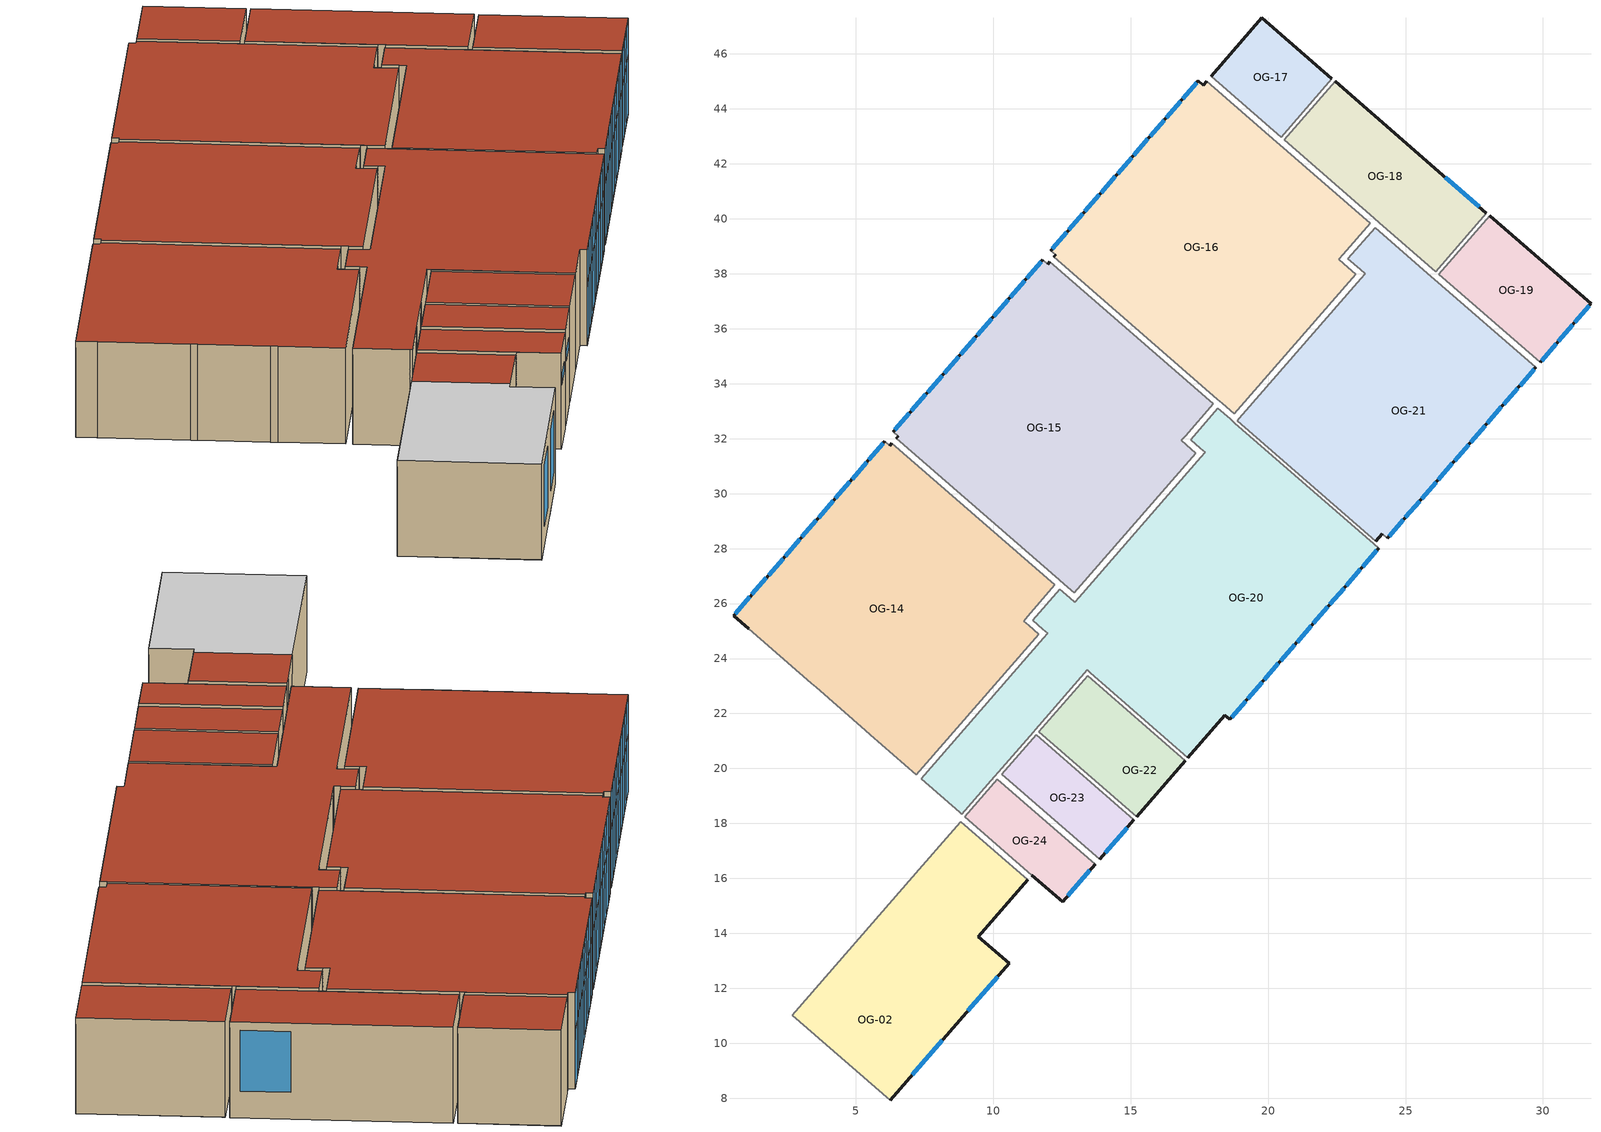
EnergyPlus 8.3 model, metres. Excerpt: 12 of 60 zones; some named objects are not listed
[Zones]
OG-17
 floor adiabatic (Wermsdorf_Innendecke_39cm_U_2_24_REV_): 20.44,43 22.29,45.13 22.32,45.1 20.47,42.97 z3.81
 floor to EG-21 (Wermsdorf_Innendecke_39cm_U_2_24_REV_): 20.44,43 17.92,45.19 19.77,47.31 22.29,45.13 z3.81
 wall outside (Wermsdorf_Aussenwand_U_0_158): 22.32,45.1 19.77,47.31 17.92,45.19 z3.81:7.19
 wall to OG-18 (Wermsdorf_Innenwand_15cm_U_1_94): 20.47,42.97 22.32,45.1 z3.81:7.19
 wall to OG-16 (Wermsdorf_Innenwand_24cm_U_1_56): 17.92,45.19 20.47,42.97 z3.81:7.19
 roof outside (Wermsdorf_Flachdach_U_0_134): 22.32,45.1 19.77,47.31 17.92,45.19 20.47,42.97 z7.19
OG-24
 floor adiabatic (Wermsdorf_Innendecke_39cm_U_2_24_REV_): 10.15,19.6 13.7,16.51 13.68,16.48 10.12,19.57 z3.81
 floor to EG-30 (Wermsdorf_Innendecke_39cm_U_2_24_REV_): 13.68,16.48 12.52,15.15 8.97,18.24 10.12,19.57 z3.81
 wall outside (Wermsdorf_Aussenwand_U_0_158): 11.4,16.12 12.52,15.15 13.7,16.51 z3.81:7.19
 wall to OG-02 (Wermsdorf_Innenwand_24cm_U_1_56): 8.97,18.24 11.4,16.12 z3.81:7.19
 wall to OG-20 (Wermsdorf_Innenwand_15cm_U_1_94): 10.15,19.6 8.97,18.24 z3.81:7.19
 wall to OG-23 (Wermsdorf_Innenwand_24cm_U_1_56): 13.7,16.51 10.15,19.6 z3.81:7.19
 window (Wermsdorf_Fenster_U_1_0): 12.71,15.37 13.51,16.29 z5.97:6.29
 roof outside (Wermsdorf_Flachdach_U_0_134): 12.52,15.15 13.7,16.51 10.15,19.6 8.97,18.24 z7.19
OG-23
 floor to EG-29 (Wermsdorf_Innendecke_39cm_U_2_24_REV_): 10.31,19.79 11.51,21.16 15.06,18.07 13.87,16.7 z3.81
 floor adiabatic (Wermsdorf_Innendecke_39cm_U_2_24_REV_): 11.56,21.22 15.11,18.13 15.06,18.07 11.51,21.16 z3.81
 wall outside (Wermsdorf_Aussenwand_U_0_158): 13.87,16.7 15.11,18.13 z3.81:7.19
 wall to OG-20 (Wermsdorf_Innenwand_15cm_U_1_94): 11.56,21.22 10.31,19.79 z3.81:7.19
 wall to OG-22 (Wermsdorf_Innenwand_15cm_U_1_94): 15.11,18.13 11.56,21.22 z3.81:7.19
 window (Wermsdorf_Fenster_U_1_0): 14.07,16.93 14.86,17.85 z5.97:6.29
 roof outside (Wermsdorf_Flachdach_U_0_134): 15.11,18.13 11.56,21.22 10.31,19.79 13.87,16.7 z7.19
OG-02
 floor adiabatic (Wermsdorf_Innendecke_39cm_U_2_24_REV_): 7.17,16.18 9.61,14.06 9.46,13.88 7.06,15.96 5.26,13.89 8.77,10.83 8.67,10.72 5.16,13.78 2.73,10.98 2.69,11.02 z3.81
 floor to EG-31 (Wermsdorf_Innendecke_39cm_U_2_24): 9.61,14.06 7.17,16.18 8.81,18.06 11.25,15.94 z3.81
 floor to EG-05 (Wermsdorf_Innendecke_39cm_U_2_24): 5.16,13.78 8.67,10.72 6.24,7.93 2.73,10.98 z3.81
 floor to EG-06 (Wermsdorf_Innendecke_39cm_U_2_24_REV_): 8.77,10.83 5.26,13.89 7.06,15.96 10.57,12.91 z3.81
 wall outside (Wermsdorf_Aussenwand_U_0_158): 6.24,7.93 10.57,12.91 9.46,13.88 11.25,15.94 z3.81:7.19
 wall to OG-03 (Wermsdorf_Innenwand_24cm_U_1_56): 2.69,11.02 6.24,7.93 z3.81:7.19
 wall to OG-01 (Wermsdorf_Innenwand_24cm_U_1_56): 8.81,18.06 8.55,17.76 7.17,16.18 2.69,11.02 z3.81:7.19
 window (Wermsdorf_Fenster_U_1_0): 7.05,8.86 8.13,10.1 / 9.07,11.18 10.15,12.43 z4.5:6.64
 ceiling to DG-04 (Wermsdorf_Innendecke_39cm_U_2_24): 2.69,11.02 6.24,7.93 10.57,12.91 9.46,13.88 9.61,14.06 7.17,16.18 z7.19
 roof outside (Wermsdorf_Flachdach_U_0_134): 9.61,14.06 11.25,15.94 8.81,18.06 7.17,16.18 z7.19
OG-20
 floor adiabatic (Wermsdorf_Innendecke_39cm_U_2_24_REV_): 7.47,19.54 7.38,19.62 11.91,24.83 12,24.75 z3.81; 8.75,18.43 14,24.47 14.16,24.33 20.23,31.32 20.32,31.24 14.24,24.26 17.77,21.19 17.67,21.08 16.13,22.41 15.54,21.73 15.43,21.83 16.02,22.51 14.02,24.25 13.42,23.57 13.41,23.58 8.85,18.34 z3.81; 24.01,28 23.82,28.16 23.84,28.18 24.03,28.02 z3.81; 18.43,21.97 18.62,21.8 18.61,21.79 18.43,21.94 18.11,21.58 18.1,21.59 z3.81; 17.75,31.37 13,25.91 12.53,26.31 11.6,25.24 11.44,25.39 12.42,26.52 12.97,26.05 17.66,31.45 z3.81; 17.18,31.96 18.17,33.11 18.79,32.57 18.71,32.47 18.24,32.88 17.33,31.83 z3.81
 floor to EG-27 (Wermsdorf_Innendecke_39cm_U_2_24_REV_): 15.43,21.83 13.42,23.57 14.02,24.25 16.02,22.51 z3.81
 floor to EG-25 (Wermsdorf_Innendecke_39cm_U_2_24_REV_): 14.24,24.26 20.32,31.24 23.84,28.18 23.82,28.16 24.01,28 18.62,21.8 18.43,21.97 18.1,21.59 18.11,21.58 17.77,21.19 z3.81
 floor to EG-26 (Wermsdorf_Innendecke_39cm_U_2_24_REV_): 17.67,21.08 17.08,20.4 15.54,21.73 16.13,22.41 z3.81
 floor to EG-23 (Wermsdorf_Innendecke_39cm_U_2_24_REV_): 20.23,31.32 14.16,24.33 14,24.47 8.75,18.43 7.47,19.54 12,24.75 11.91,24.83 11.98,24.92 11.6,25.24 12.53,26.31 13,25.91 17.75,31.37 17.66,31.45 17.71,31.5 17.33,31.83 18.24,32.88 18.71,32.47 18.79,32.57 z3.81
 wall outside (Wermsdorf_Aussenwand_U_0_158): 17.08,20.4 18.43,21.94 18.61,21.79 24.03,28.02 z3.81:7.19
 wall adiabatic (Wermsdorf_Innenwand_15cm_U_1_94): 10.03,19.7 10.2,19.89 / 11.44,21.32 11.54,21.43 / 13.31,23.47 13.41,23.58 13.53,23.49 z3.81:7.19
 wall adiabatic (Wermsdorf_Innenwand_24cm_U_1_56): 13.12,26.23 12.97,26.05 12.79,26.2 / 18.79,32.57 18.61,32.73 / 8.78,18.4 8.85,18.34 / 11.8,25.07 11.98,24.92 11.82,24.73 / 17.52,31.66 17.71,31.5 17.55,31.32 / 24.03,28.02 23.84,28.18 z3.81:7.19
 wall to OG-01 (Wermsdorf_Innenwand_24cm_U_1_56): 7.38,19.62 8.78,18.4 z3.81:7.19
 wall to OG-22 (Wermsdorf_Innenwand_15cm_U_1_94): 11.54,21.43 13.31,23.47 / 13.53,23.49 17.08,20.4 z3.81:7.19
 wall to OG-14 (Wermsdorf_Innenwand_24cm_U_1_56): 11.82,24.73 7.38,19.62 / 12.42,26.52 11.44,25.39 11.8,25.07 z3.81:7.19
 wall to OG-15 (Wermsdorf_Innenwand_24cm_U_1_56): 12.79,26.2 12.42,26.52 / 17.55,31.32 13.12,26.23 / 18.17,33.11 17.18,31.96 17.52,31.66 z3.81:7.19
 wall to OG-21 (Wermsdorf_Innenwand_24cm_U_1_56): 23.84,28.18 18.79,32.57 z3.81:7.19
 wall to OG-16 (Wermsdorf_Innenwand_24cm_U_1_56): 18.61,32.73 18.17,33.11 z3.81:7.19
 window (Wermsdorf_Fenster_U_1_0): 18.67,21.85 19.18,22.45 / 19.26,22.54 19.78,23.14 / 19.86,23.23 20.38,23.82 / 20.46,23.91 20.97,24.51 / 21.05,24.6 21.57,25.19 / 21.65,25.28 22.17,25.88 / 22.24,25.97 22.76,26.57 / 22.84,26.66 23.36,27.25 / 23.44,27.34 23.95,27.94 z3.9:5.88; 18.67,21.85 19.18,22.45 / 19.26,22.54 19.78,23.14 / 19.86,23.23 20.38,23.82 / 20.46,23.91 20.97,24.51 / 21.05,24.6 21.57,25.19 / 21.65,25.28 22.17,25.88 / 22.24,25.97 22.76,26.57 / 22.84,26.66 23.36,27.25 / 23.44,27.34 23.95,27.94 z6:7.1
 roof outside (Wermsdorf_Flachdach_U_0_134): 17.71,31.5 12.97,26.05 12.42,26.52 11.44,25.39 11.98,24.92 7.38,19.62 8.85,18.34 13.41,23.58 17.08,20.4 18.43,21.94 18.61,21.79 24.03,28.02 18.17,33.11 17.18,31.96 z7.19
OG-18
 floor to EG-22 (Wermsdorf_Innendecke_39cm_U_2_24_REV_): 26.09,38.08 20.58,42.87 22.43,45 27.94,40.21 z3.81
 wall outside (Wermsdorf_Aussenwand_U_0_158): 27.94,40.21 22.43,45 z3.81:7.19
 wall to OG-16 (Wermsdorf_Innenwand_24cm_U_1_56): 20.58,42.87 23.87,40.02 z3.81:7.19
 wall to OG-19 (Wermsdorf_Innenwand_15cm_U_1_94): 26.09,38.08 27.94,40.21 z3.81:7.19
 wall adiabatic (Wermsdorf_Innenwand_24cm_U_1_56): 23.87,40.02 24.05,39.86 z3.81:7.19
 wall to OG-21 (Wermsdorf_Innenwand_24cm_U_1_56): 24.05,39.86 26.09,38.08 z3.81:7.19
 window (Wermsdorf_Fenster_U_1_0): 27.69,40.43 26.44,41.52 z4.75:6.89
 roof outside (Wermsdorf_Flachdach_U_0_134): 27.94,40.21 22.43,45 20.58,42.87 26.09,38.08 z7.19
OG-14
 floor adiabatic (Wermsdorf_Innendecke_39cm_U_2_24_REV_): 11.26,25.22 11.64,24.89 11.57,24.8 11.19,25.13 z3.81; 5.99,31.83 6.06,31.9 6.24,31.75 6.17,31.67 z3.81; 6.31,31.83 12.24,26.68 12.19,26.61 6.26,31.77 z3.81
 floor to EG-18 (Wermsdorf_Innendecke_39cm_U_2_24_REV_): 7.2,19.78 0.54,25.56 5.99,31.83 6.17,31.67 6.26,31.77 12.19,26.61 11.1,25.36 11.26,25.22 11.19,25.13 11.57,24.8 z3.81
 wall outside (Wermsdorf_Innenwand_24cm_U_1_56): 6.31,31.83 6.24,31.75 z3.81:7.19
 wall outside (Wermsdorf_Aussenwand_U_0_158): 6.06,31.9 0.54,25.56 1.09,25.09 z3.81:7.19
 wall adiabatic (Wermsdorf_Innenwand_24cm_U_1_56): 5.35,21.39 5.53,21.23 / 3.38,23.1 3.55,22.95 / 11.28,25.21 11.1,25.36 11.26,25.54 / 6.24,31.75 6.06,31.9 z3.81:7.19
 wall to OG-01 (Wermsdorf_Innenwand_24cm_U_1_56): 5.53,21.23 7.2,19.78 z3.81:7.19
 wall to OG-10 (Wermsdorf_Innenwand_24cm_U_1_56): 1.09,25.09 3.38,23.1 z3.81:7.19
 wall to EG-17 (Wermsdorf_Innenwand_24cm_U_1_56): 3.55,22.95 5.35,21.39 z3.81:7.19
 wall to OG-15 (Wermsdorf_Innenwand_24cm_U_1_56): 12.24,26.68 6.31,31.83 z3.81:7.19
 window (Wermsdorf_Fenster_U_1_0): 1.13,26.24 0.6,25.63 / 1.74,26.94 1.21,26.33 / 2.35,27.64 1.82,27.03 / 2.96,28.34 2.43,27.73 / 3.56,29.04 3.04,28.43 / 4.17,29.74 3.64,29.13 / 4.78,30.44 4.25,29.83 / 5.39,31.14 4.86,30.53 / 6,31.83 5.47,31.23 z3.84:5.78; 1.13,26.24 0.6,25.63 / 1.74,26.94 1.21,26.33 / 2.35,27.64 1.82,27.03 / 2.96,28.34 2.43,27.73 / 3.56,29.04 3.04,28.43 / 4.17,29.74 3.64,29.13 / 4.78,30.44 4.25,29.83 / 5.39,31.14 4.86,30.53 / 6,31.83 5.47,31.23 z5.9:7.1
 roof outside (Wermsdorf_Flachdach_U_0_134): 0.54,25.56 7.2,19.78 11.64,24.89 11.1,25.36 12.24,26.68 6.31,31.83 6.24,31.75 6.06,31.9 z7.19
OG-15
 floor adiabatic (Wermsdorf_Innendecke_39cm_U_2_24_REV_): 17.37,31.48 17.32,31.43 16.94,31.75 16.99,31.81 z3.81; 17.99,33.26 17.91,33.17 11.97,38.34 11.88,38.24 11.7,38.39 11.8,38.51 11.98,38.36 12.05,38.43 z3.81
 floor to EG-19 (Wermsdorf_Innendecke_39cm_U_2_24_REV_): 17.91,33.17 16.84,31.93 16.99,31.81 16.94,31.75 17.32,31.43 12.94,26.39 6.47,32.01 6.54,32.09 6.36,32.25 11.7,38.39 11.88,38.24 11.97,38.34 z3.81
 wall outside (Wermsdorf_Innenwand_24cm_U_1_56): 12.05,38.43 11.98,38.36 / 6.54,32.09 6.47,32.01 z3.81:7.19
 wall outside (Wermsdorf_Aussenwand_U_0_158): 11.8,38.51 6.36,32.25 z3.81:7.19
 wall adiabatic (Wermsdorf_Innenwand_24cm_U_1_56): 12.4,26.86 12.58,26.7 / 17.02,31.78 16.84,31.93 17,32.12 / 11.98,38.36 11.8,38.51 / 6.36,32.25 6.54,32.09 z3.81:7.19
 wall to OG-16 (Wermsdorf_Innenwand_24cm_U_1_56): 17.99,33.26 12.05,38.43 z3.81:7.19
 window (Wermsdorf_Fenster_U_1_0): 11.74,38.45 11.22,37.84 / 11.14,37.75 10.62,37.15 / 10.54,37.06 10.02,36.46 / 9.94,36.37 9.42,35.77 / 9.34,35.68 8.82,35.08 / 8.74,34.99 8.22,34.39 / 8.14,34.3 7.62,33.7 / 7.54,33.61 7.02,33.01 / 6.94,32.92 6.42,32.32 z3.84:5.78; 11.74,38.45 11.22,37.84 / 11.14,37.75 10.62,37.15 / 10.54,37.06 10.02,36.46 / 9.94,36.37 9.42,35.77 / 9.34,35.68 8.82,35.08 / 8.74,34.99 8.22,34.39 / 8.14,34.3 7.62,33.7 / 7.54,33.61 7.02,33.01 / 6.94,32.92 6.42,32.32 z5.9:7.1
 roof outside (Wermsdorf_Flachdach_U_0_134): 16.84,31.93 17.99,33.26 12.05,38.43 11.98,38.36 11.8,38.51 6.36,32.25 6.54,32.09 6.47,32.01 12.94,26.39 17.37,31.48 z7.19
OG-16
 floor adiabatic (Wermsdorf_Innendecke_39cm_U_2_24_REV_): 22.72,38.39 23.19,37.99 18.77,32.91 23.12,37.91 22.65,38.32 z3.81; 17.71,44.94 17.76,45.01 23.71,39.84 23.66,39.78 z3.81
 floor to EG-20 (Wermsdorf_Innendecke_39cm_U_2_24_REV_): 23.66,39.78 22.57,38.52 22.72,38.39 22.65,38.32 23.12,37.91 18.77,32.91 12.21,38.61 12.27,38.69 12.09,38.85 17.46,45.03 17.65,44.87 17.71,44.94 z3.81
 wall outside (Wermsdorf_Aussenwand_U_0_158): 17.76,45.01 17.65,44.87 17.46,45.03 12.09,38.85 z3.81:7.19
 wall outside (Wermsdorf_Innenwand_24cm_U_1_56): 12.27,38.69 12.21,38.61 z3.81:7.19
 wall adiabatic (Wermsdorf_Innenwand_24cm_U_1_56): 20.43,42.69 20.31,42.79 / 18.15,33.44 18.33,33.29 / 12.09,38.85 12.27,38.69 / 22.75,38.37 22.57,38.52 22.72,38.71 z3.81:7.19
 wall to OG-21 (Wermsdorf_Innenwand_24cm_U_1_56): 22.72,38.71 23.71,39.84 / 18.77,32.91 23.19,37.99 22.75,38.37 z3.81:7.19
 window (Wermsdorf_Fenster_U_1_0): 12.66,39.5 12.15,38.91 / 13.26,40.19 12.74,39.59 / 13.85,40.87 13.33,40.28 / 14.44,41.55 13.93,40.96 / 15.03,42.23 14.52,41.64 / 15.63,42.91 15.11,42.32 / 16.22,43.6 15.71,43 / 16.81,44.28 16.3,43.69 / 17.41,44.96 16.89,44.37 z3.84:5.78; 12.66,39.5 12.15,38.91 / 13.26,40.19 12.74,39.59 / 13.85,40.87 13.33,40.28 / 14.44,41.55 13.93,40.96 / 15.03,42.23 14.52,41.64 / 15.63,42.91 15.11,42.32 / 16.22,43.6 15.71,43 / 16.81,44.28 16.3,43.69 / 17.41,44.96 16.89,44.37 z5.9:7.1
 roof outside (Wermsdorf_Flachdach_U_0_134): 22.57,38.52 23.71,39.84 17.76,45.01 17.65,44.87 17.46,45.03 12.09,38.85 12.27,38.69 12.21,38.61 18.77,32.91 23.19,37.99 z7.19
OG-22
 floor to EG-28 (Wermsdorf_Innendecke_39cm_U_2_24_REV_): 11.66,21.33 12.79,22.64 14.69,20.98 13.56,19.68 z3.81
 floor adiabatic (Wermsdorf_Innendecke_39cm_U_2_24_REV_): 14.69,20.98 12.79,22.64 12.94,22.82 14.85,21.16 15.33,21.72 15.44,21.62 13.67,19.58 13.56,19.68 z3.81
 floor to EG-26 (Wermsdorf_Innendecke_39cm_U_2_24): 13.67,19.58 15.44,21.62 16.98,20.28 15.21,18.24 z3.81
 floor to EG-27 (Wermsdorf_Innendecke_39cm_U_2_24): 13.43,23.37 15.33,21.72 14.85,21.16 12.94,22.82 z3.81
 wall outside (Wermsdorf_Aussenwand_U_0_158): 15.21,18.24 16.98,20.28 z3.81:7.19
 roof outside (Wermsdorf_Flachdach_U_0_134): 13.43,23.37 11.66,21.33 15.21,18.24 16.98,20.28 z7.19
OG-21
 floor adiabatic (Wermsdorf_Innendecke_39cm_U_2_24_REV_): 25.98,37.76 20.39,31.33 20.3,31.41 25.89,37.83 23.99,39.49 23.05,38.42 22.91,38.55 23.89,39.68 29.74,34.59 29.69,34.53 z3.81; 24.15,28.54 24.15,28.53 23.92,28.26 23.91,28.27 z3.81
 floor to EG-23 (Wermsdorf_Innendecke_39cm_U_2_24_REV_): 25.89,37.83 20.3,31.41 18.87,32.65 23.52,38.01 23.05,38.42 23.99,39.49 z3.81
 floor to EG-25 (Wermsdorf_Innendecke_39cm_U_2_24): 25.98,37.76 29.69,34.53 24.34,28.38 24.16,28.54 24.15,28.53 24.15,28.54 23.91,28.27 20.39,31.33 z3.81
 wall outside (Wermsdorf_Innenwand_24cm_U_1_56): 23.92,28.26 24.16,28.54 z3.81:7.19
 wall outside (Wermsdorf_Aussenwand_U_0_158): 24.34,28.38 29.74,34.59 z3.81:7.19
 wall adiabatic (Wermsdorf_Innenwand_24cm_U_1_56): 26.05,37.8 25.94,37.9 / 18.95,32.75 18.87,32.65 / 24.16,28.54 24.34,28.38 / 23.34,38.17 23.52,38.01 23.37,37.83 z3.81:7.19
 wall to OG-19 (Wermsdorf_Innenwand_24cm_U_1_56): 29.74,34.59 26.05,37.8 z3.81:7.19
 window (Wermsdorf_Fenster_U_1_0): 29.16,33.93 29.68,34.53 / 28.57,33.25 29.09,33.84 / 27.97,32.56 28.49,33.16 / 27.38,31.88 27.9,32.47 / 26.78,31.19 27.3,31.79 / 26.19,30.51 26.7,31.1 / 25.59,29.82 26.11,30.42 / 25,29.14 25.51,29.73 / 24.4,28.45 24.92,29.05 z3.9:5.88; 29.16,33.93 29.68,34.53 / 28.57,33.25 29.09,33.84 / 27.97,32.56 28.49,33.16 / 27.38,31.88 27.9,32.47 / 26.78,31.19 27.3,31.79 / 26.19,30.51 26.7,31.1 / 25.59,29.82 26.11,30.42 / 25,29.14 25.51,29.73 / 24.4,28.45 24.92,29.05 z6:7.1
 roof outside (Wermsdorf_Flachdach_U_0_134): 23.52,38.01 18.87,32.65 23.92,28.26 24.16,28.54 24.34,28.38 29.74,34.59 23.89,39.68 22.91,38.55 z7.19
OG-19
 floor adiabatic (Wermsdorf_Innendecke_39cm_U_2_24_REV_): 26.3,37.9 26.21,37.98 28.06,40.11 28.15,40.03 z3.81
 floor to EG-24 (Wermsdorf_Innendecke_39cm_U_2_24_REV_): 29.9,34.77 26.3,37.9 28.15,40.03 31.75,36.9 z3.81
 wall outside (Wermsdorf_Aussenwand_U_0_158): 29.9,34.77 31.75,36.9 28.06,40.11 z3.81:7.19
 window (Wermsdorf_Fenster_U_1_0): 29.96,34.84 30.48,35.45 / 30.56,35.54 31.09,36.14 / 31.16,36.23 31.69,36.84 z3.9:5.88; 29.96,34.84 30.48,35.45 / 30.56,35.54 31.09,36.14 / 31.16,36.23 31.69,36.84 z6:7.1
 roof outside (Wermsdorf_Flachdach_U_0_134): 26.21,37.98 29.9,34.77 31.75,36.9 28.06,40.11 z7.19
[Building]
BIM HVACTool Building: 0, Country, 0.4, 0.05, FullExterior, 25, 6
[Site:Location]
Berlin: 51.072, 14.946, 1, 0
[SizingPeriod:DesignDay]
Summer Design Day: 7, 15, SummerDesignDay, 30, 10, DefaultMultipliers, , WetBulb, 18.4042, , 0.0133407, 64271.8, 0, 100582, 0, 0, No, No, Yes, ASHRAEClearSky
Winter Design Day: 1, 15, WinterDesignDay, -14, 0, DefaultMultipliers, , WetBulb, -22.0991, , 0.000649804, -12467.9, 0, 100582, 0, 0, No, No, No, ASHRAEClearSky
[Site:GroundTemperature:BuildingSurface]
10, 10, 10, 10, 10, 10, 10, 10, 10, 10, 10, 10
[Site:GroundTemperature:Deep]
10, 10, 10, 10, 10, 10, 10, 10, 10, 10, 10, 10
[Material]
Zementestrich_DIN_EN_ISO_137912012-08_80mm_1: Rough, 0.08, 1.4, 2000, 850, 0.001, 0.001, 0.001
Kalkzementputz_II_20mm_1: MediumRough, 0.02, 0.8, 1900, 900, 0.9, 0.6, 0.6
Ytong_Mineralschaum_Multipor_2004_280mm_1: Rough, 0.28, 0.0483, 115.2, 1292.35, 0.001, 0.001, 0.001
Kalksandstein_240mm_1: Rough, 0.24, 0.7787, 1754.62, 850, 0.001, 0.001, 0.001
Kalkzementputz_II_2_25mm: MediumRough, 0.025, 0.8, 1900, 900, 0.9, 0.6, 0.6
Kalkstein__extra_weich_165mm_1: Rough, 0.165, 0.85, 1600, 1000, 0.001, 0.001, 0.001
Dachziegel_Ton_10mm_1: MediumRough, 0.01, 1, 2000, 800, 0.9, 0.6, 0.6
Beton_armiert_(mit_2__Stahl)_1_300mm: MediumRough, 0.3, 2.5, 2400, 1000, 0.9, 0.6, 0.6
Kalkstein__extra_weich_6_270mm: Rough, 0.27, 0.85, 1600, 1000, 0.001, 0.001, 0.001
ISOVER_EPS_035_Fassadendaemmplatte_5_210mm: MediumRough, 0.21, 0.035, 25, 1450, 0.9, 0.6, 0.6
Beton_armiert_(mit_2__Stahl)_14_3000mm: MediumRough, 3, 2.5, 2400, 1000, 0.9, 0.6, 0.6
[WindowMaterial:SimpleGlazingSystem]
Wermsdorf_Fenster_U_1_0: 1, 0.5
[Construction]
Wermsdorf_Aussenwand_U_0_158: Kalkzementputz_II_20mm_1, Ytong_Mineralschaum_Multipor_2004_280mm_1, Kalksandstein_240mm_1, Kalkzementputz_II_20mm_1
Wermsdorf_Fenster_U_1_0: Wermsdorf_Fenster_U_1_0
Wermsdorf_Innenwand_15cm_U_1_94: Kalkzementputz_II_2_25mm, Kalkstein__extra_weich_165mm_1, Kalkzementputz_II_2_25mm
Wermsdorf_Innendecke_39cm_U_2_24: Dachziegel_Ton_10mm_1, Zementestrich_DIN_EN_ISO_137912012-08_80mm_1, Beton_armiert_(mit_2__Stahl)_1_300mm
Wermsdorf_Innenwand_24cm_U_1_56: Kalkzementputz_II_2_25mm, Kalkstein__extra_weich_6_270mm, Kalkzementputz_II_2_25mm
Wermsdorf_Innendecke_39cm_U_2_24_REV_: Beton_armiert_(mit_2__Stahl)_1_300mm, Zementestrich_DIN_EN_ISO_137912012-08_80mm_1, Dachziegel_Ton_10mm_1
Wermsdorf_Flachdach_U_0_134: ISOVER_EPS_035_Fassadendaemmplatte_5_210mm, Beton_armiert_(mit_2__Stahl)_14_3000mm
[ZoneControl:Thermostat]
OG-17Thermo: OG-17, controlDualSetpointSchedule, ThermostatSetpoint:DualSetpoint, EG-10ThermoSetpoint
OG-24Thermo: OG-24, controlDualSetpointSchedule, ThermostatSetpoint:DualSetpoint, EG-10ThermoSetpoint
OG-23Thermo: OG-23, controlDualSetpointSchedule, ThermostatSetpoint:DualSetpoint, EG-10ThermoSetpoint
OG-02Thermo: OG-02, controlDualSetpointSchedule, ThermostatSetpoint:DualSetpoint, EG-25ThermoSetpoint
OG-20Thermo: OG-20, controlDualSetpointSchedule, ThermostatSetpoint:DualSetpoint, EG-10ThermoSetpoint
OG-18Thermo: OG-18, controlDualSetpointSchedule, ThermostatSetpoint:DualSetpoint, EG-10ThermoSetpoint
OG-14Thermo: OG-14, controlDualSetpointSchedule, ThermostatSetpoint:DualSetpoint, EG-05ThermoSetpoint
OG-15Thermo: OG-15, controlDualSetpointSchedule, ThermostatSetpoint:DualSetpoint, EG-05ThermoSetpoint
OG-16Thermo: OG-16, controlDualSetpointSchedule, ThermostatSetpoint:DualSetpoint, EG-05ThermoSetpoint
OG-22Thermo: OG-22, controlDualSetpointSchedule, ThermostatSetpoint:DualSetpoint, EG-10ThermoSetpoint
OG-21Thermo: OG-21, controlDualSetpointSchedule, ThermostatSetpoint:DualSetpoint, EG-25ThermoSetpoint
OG-19Thermo: OG-19, controlDualSetpointSchedule, ThermostatSetpoint:DualSetpoint, EG-10ThermoSetpoint
[ThermostatSetpoint:DualSetpoint]
EG-10ThermoSetpoint: Heizsollwerttemperatur01, Kuehlsollwerttemperatur01
EG-05ThermoSetpoint: Heizsollwerttemperatur08, Kuehlsollwerttemperatur08
EG-25ThermoSetpoint: Heizsollwerttemperatur06, Kuehlsollwerttemperatur06
[Zone equipment]
OG-17: OG-17Ideal
OG-24: OG-24Ideal
OG-23: OG-23Ideal
OG-02: OG-02Ideal
OG-20: OG-20Ideal
OG-18: OG-18Ideal
OG-14: OG-14Ideal
OG-15: OG-15Ideal
OG-16: OG-16Ideal
OG-22: OG-22Ideal
OG-21: OG-21Ideal
OG-19: OG-19Ideal
[Daylighting:Controls]
OG-17: 1, 20.1187, 45.1506, 4.61, 0, 0, 0, 0.8, 0, 100, 0, 1, 0, 22, 0, 0, 4, 1
OG-24: 1, 11.3327, 17.3829, 4.61, 0, 0, 0, 0.8, 0, 200, 0, 1, 0, 22, 0, 0, 4, 1
OG-23: 1, 12.71, 18.9673, 4.61, 0, 0, 0, 0.8, 0, 200, 0, 1, 0, 22, 0, 0, 4, 1
OG-02: 1, 6.70688, 12.0636, 4.61, 0, 0, 0, 0.8, 0, 500, 0, 1, 0, 22, 0, 0, 4, 1
OG-20: 1, 16.3643, 26.5043, 4.61, 0, 0, 0, 0.8, 0, 100, 0, 1, 0, 22, 0, 0, 4, 1
OG-18: 1, 24.262, 41.5488, 4.61, 0, 0, 0, 0.8, 0, 100, 0, 1, 0, 22, 0, 0, 4, 1
OG-14: 1, 6.66304, 25.8915, 4.61, 0, 0, 0, 0.8, 0, 300, 0, 1, 0, 22, 0, 0, 4, 1
OG-15: 1, 12.4031, 32.4947, 4.61, 0, 0, 0, 0.8, 0, 300, 0, 1, 0, 22, 0, 0, 4, 1
OG-16: 1, 18.1743, 39.0422, 4.61, 0, 0, 0, 0.8, 0, 300, 0, 1, 0, 22, 0, 0, 4, 1
OG-22: 1, 14.3173, 20.8163, 4.61, 0, 0, 0, 0.8, 0, 100, 0, 1, 0, 22, 0, 0, 4, 1
OG-21: 1, 23.9936, 33.9007, 4.61, 0, 0, 0, 0.8, 0, 500, 0, 1, 0, 22, 0, 0, 4, 1
OG-19: 1, 28.9762, 37.4508, 4.61, 0, 0, 0, 0.8, 0, 100, 0, 1, 0, 22, 0, 0, 4, 1
[Zone]
OG-17: 0, 0, 0, 0, 1, 1, 3.38, 32.19, 9.52
OG-24: 0, 0, 0, 0, 1, 1, 3.38, 28.63, 8.47
OG-23: 0, 0, 0, 0, 1, 1, 3.38, 30.25, 8.95
OG-02: 0, 0, 0, 0, 1, 1, 3.38, 134.96, 39.93
OG-20: 0, 0, 0, 0, 1, 1, 3.38, 297.22, 87.93
OG-18: 0, 0, 0, 0, 1, 1, 3.38, 69.61, 20.59
OG-14: 0, 0, 0, 0, 1, 1, 3.38, 249.43, 73.79
OG-15: 0, 0, 0, 0, 1, 1, 3.38, 249.11, 73.7
OG-16: 0, 0, 0, 0, 1, 1, 3.38, 250.85, 74.22
OG-22: 0, 0, 0, 0, 1, 1, 3.38, 42.98, 12.72
OG-21: 0, 0, 0, 0, 1, 1, 3.38, 205.3, 60.74
OG-19: 0, 0, 0, 0, 1, 1, 3.38, 46.61, 13.79
[Schedule:Compact]
controlDualSetpointSchedule: Any Number, Through: 12/31, For: ALLDAYS, Until: 24:00, 4
Heizsollwerttemperatur01: Any Number, Through: 12/31, For: WEEKDAYS SUMMERDESIGNDAY, Until: 5:00, 17, Until: 18:00, 21, Until: 24:00, 17, For: ALLOTHERDAYS, Until: 24:00, 17
Kuehlsollwerttemperatur01: Any Number, Through: 12/31, For: WEEKDAYS SUMMERDESIGNDAY, Until: 5:00, 28, Until: 18:00, 24, Until: 24:00, 28, For: ALLOTHERDAYS, Until: 24:00, 100
Heizsollwerttemperatur06: Any Number, Through: 12/31, For: SATURDAY WEEKDAYS SUMMERDESIGNDAY, Until: 6:00, 17, Until: 20:00, 21, Until: 24:00, 17, For: ALLOTHERDAYS, Until: 24:00, 17
Kuehlsollwerttemperatur06: Any Number, Through: 12/31, For: SATURDAY WEEKDAYS SUMMERDESIGNDAY, Until: 6:00, 28, Until: 20:00, 24, Until: 24:00, 28, For: ALLOTHERDAYS, Until: 24:00, 100
Heizsollwerttemperatur08: Any Number, Through: 12/31, For: MONDAY TUESDAY WEDNESDAY THURSDAY SUMMERDESIGNDAY, Until: 6:00, 17, Until: 15:00, 21, Until: 24:00, 17, For: ALLOTHERDAYS, Until: 24:00, 17
Kuehlsollwerttemperatur08: Any Number, Through: 12/31, For: MONDAY TUESDAY WEDNESDAY THURSDAY SUMMERDESIGNDAY, Until: 6:00, 28, Until: 15:00, 24, Until: 24:00, 28, For: ALLOTHERDAYS, Until: 24:00, 100
